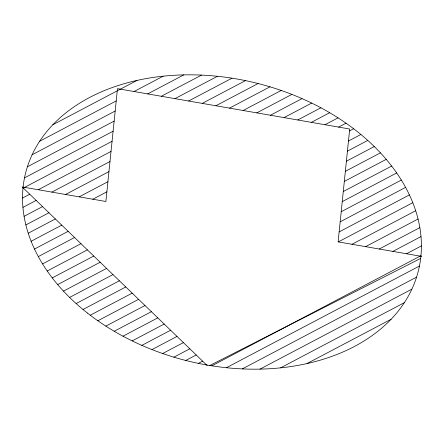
<?xml version="1.0" encoding="UTF-8"?>
<svg xmlns="http://www.w3.org/2000/svg" width="444" height="444" viewBox="0 0 444 444"><rect width="100%" height="100%" fill="white"/><g stroke="black" fill="none" stroke-linecap="round" stroke-linejoin="round"><path stroke-width="0.67" d="M52.825 124.747L136.996 80.425M39.649 141.242L116.217 100.916M134.044 91.531L163.198 76.179M32.09 154.778L115.179 111.017M147.686 93.9L183.788 74.886M27.378 166.811L114.141 121.118M161.322 96.27L201.532 75.097M24.509 177.878L113.109 131.219M174.964 98.64L217.432 76.279M22.988 188.228L112.071 141.32M188.6 101.016L231.979 78.172M22.527 198.03L29.742 194.228M38.267 189.738L111.033 151.421M202.242 103.385L245.471 80.619M22.933 207.37L36.147 200.411M51.909 192.108L109.995 161.522M215.878 105.755L258.092 83.522M24.081 216.317L42.552 206.593M65.546 194.483L108.958 171.617M229.515 108.125L269.98 86.819M25.869 224.93L48.951 212.776M79.187 196.853L107.92 181.718M243.157 110.501L281.219 90.454M28.238 233.239L55.356 218.953M92.824 199.223L106.882 191.819M256.793 112.87L291.88 94.394M31.124 241.27L61.755 225.136M270.435 115.24L302.02 98.607M34.499 249.045L68.16 231.318M284.071 117.61L311.677 103.075M38.323 256.588L74.564 237.501M297.708 119.985L320.884 107.781M42.569 263.903L80.963 243.684M311.349 122.355L329.664 112.709M47.219 271.007L87.368 249.867M324.986 124.725L338.045 117.849M52.264 277.905L93.773 256.049M338.628 127.095L346.031 123.199M57.681 284.61L100.172 262.232M349.511 130.919L353.64 128.743M63.47 291.114L106.577 268.409M348.473 141.02L360.883 134.482M69.619 297.425L112.981 274.592M347.436 151.121L367.76 140.415M76.135 303.552L119.381 280.774M346.398 161.222L374.275 146.537M83.011 309.485L125.785 286.957M345.36 171.323L380.43 152.853M90.249 315.223L132.19 293.14M344.322 181.418L386.225 159.357M97.858 320.773L138.589 299.323M343.284 191.519L391.641 166.056M105.844 326.118L144.994 305.505M342.246 201.62L396.686 172.949M114.219 331.263L151.398 311.682M341.208 211.721L401.343 180.053M122.999 336.191L157.798 317.865M340.171 221.822L405.588 187.368M132.207 340.898L164.202 324.048M339.133 231.923L409.412 194.91M141.858 345.371L170.601 330.231M338.322 241.902L412.792 202.686M151.998 349.583L177.006 336.413M351.959 244.278L415.684 210.717M162.654 353.524L183.411 342.596M365.601 246.648L418.054 219.02M173.893 357.159L189.81 348.779M379.237 249.017L419.846 227.633M185.77 360.456L196.215 354.956M392.873 251.387L420.995 236.58M198.39 363.364L202.619 361.139M406.515 253.763L421.406 245.915M211.877 365.817L420.951 255.711M226.418 367.715L419.436 266.061M242.307 368.897L416.577 277.123M260.04 369.114L411.877 289.149M280.608 367.837L404.34 302.675M306.976 363.569L391.086 319.275M209.829 365.49L420.657 258.419M421.8 256.421L338.112 241.869L349.706 129.021L117.477 88.65L105.888 201.493L22.2 186.946L207.215 365.584M87.462 313.076A202.381 143.107 13.9 0 0 416.75 276.59A202.381 143.107 13.9 0 0 161.688 76.34A202.381 143.107 13.9 0 0 87.462 313.076"/></g></svg>
